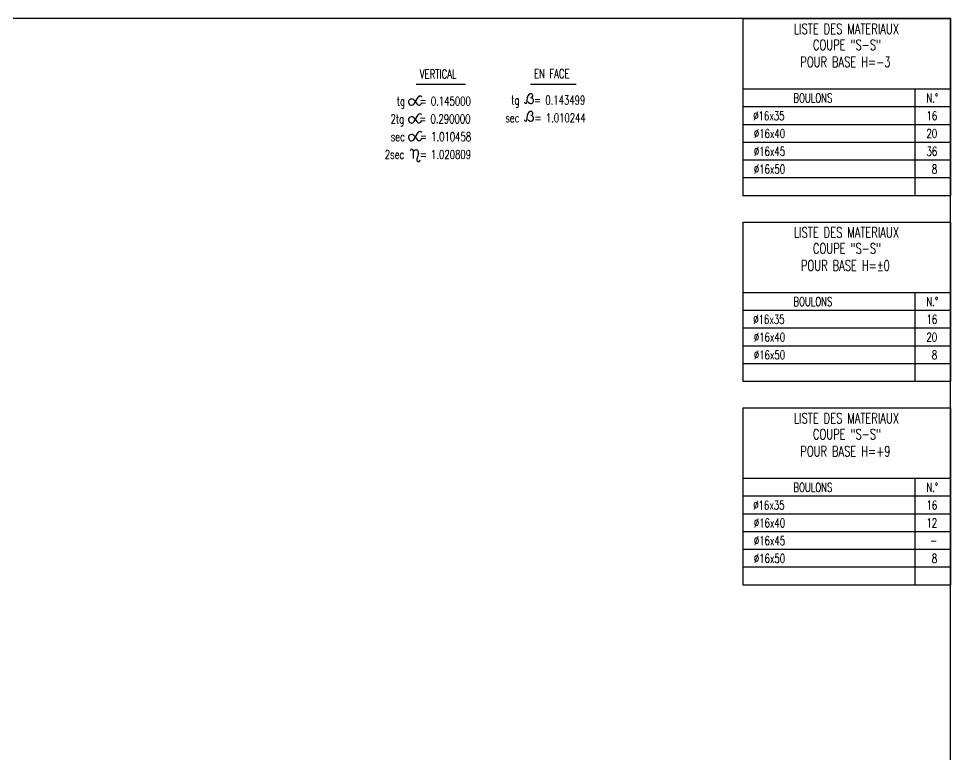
# Model space of a CAD drawing. Extents: x 161763 to 177983, y -119247 to -107767.
# Drawn here: x 171695 to 177983, y -112734 to -107767 of the extents above; entities that cross this region are included whole.
import ezdxf
from ezdxf.enums import TextEntityAlignment as Align

# ---------------------------------------------------------------- set-up
doc = ezdxf.new("R2010")
doc.units = 0
doc.header["$LTSCALE"] = 150
doc.header["$MEASUREMENT"] = 0
for name, color, linetype in [('LINEA-MEDIA', 7, 'CONTINUOUS'), ('LM', 7, 'CONTINUOUS'), ('LP', 3, 'CONTINUOUS'), ('LS', 7, 'CONTINUOUS')]:
    doc.layers.add(name, color=color, linetype=linetype)
doc.styles.add('RD', font='ROMAND8.SHX', dxfattribs={"width": 0.7})
doc.styles.add('RS', font='ROMANS8.shx', dxfattribs={"width": 0.7})

msp = doc.modelspace()

# ---------------------------------------------------------------- linework, layer by layer
at = {"layer": 'LINEA-MEDIA'}
for p, q in [((174378.166, -108209.05), (174709.686, -108209.05)), ((175149.544, -108209.05), (175456.507, -108209.05)), ((174363.835, -108317.664), (174383.689, -108343.927)), ((174365.155, -108341.071), (174391.819, -108296.042)), ((174363.835, -108437.836), (174383.689, -108464.099)), ((174365.155, -108461.243), (174391.819, -108416.214)), ((174363.835, -108557.508), (174383.689, -108583.771)), ((174365.155, -108580.915), (174391.819, -108535.886)), ((174358.284, -108658.911), (174358.284, -108711.401)), ((174393.481, -108676.18), (174381.416, -108714.929))]:
    msp.add_line(p, q, dxfattribs=at)
for centre, radius, start, end in [((174347.053, -108330.351), 21.038, 37.0889899, 329.3681632), ((174403.99, -108303.249), 14.145, 36.9355706, 149.3681632), ((175116.889, -108329.715), 8.921, 179.9062053, 10.2446052), ((175176.168, -108315.744), 51.996, 132.1410417, 193.7786336), ((175151.085, -108320.124), 19.358, 200.7226068, 90), ((175151.085, -108286.939), 13.827, 270, 135.1576665), ((174397.187, -108333.723), 16.92, 217.0889899, 345.8511132), ((175151.085, -108406.527), 13.827, 270, 135.1576665), ((174347.053, -108450.524), 21.038, 37.0889899, 329.3681632), ((174397.187, -108453.895), 16.92, 217.0889899, 345.8511132), ((174403.99, -108423.421), 14.145, 36.9355706, 149.3681632), ((175116.889, -108449.303), 8.921, 179.9062053, 10.2446052), ((175176.168, -108435.332), 51.996, 132.1410417, 193.7786336), ((175151.085, -108439.712), 19.358, 200.7226068, 90), ((174347.053, -108570.195), 21.038, 37.0889899, 329.3681632), ((174397.187, -108573.567), 16.92, 217.0889899, 345.8511132), ((174403.99, -108543.093), 14.145, 36.9355706, 149.3681632), ((174348.211, -108658.171), 10.074, 355.786368, 189.3997672), ((174376.197, -108670.798), 18.103, 342.7049799, 171.6817157), ((174393.176, -108718.591), 12.317, 162.7049799, 355.0070867)]:
    msp.add_arc(centre, radius, start, end, dxfattribs=at)
at = {"layer": 'LP'}
for p, q in [((176582.683, -107766.591), (176582.683, -108962.507)), ((176582.683, -107766.591), (177982.683, -107766.591)), ((177982.683, -107766.591), (177982.683, -108962.507)), ((177982.683, -108242.574), (176582.683, -108242.574)), ((177982.683, -108362.557), (176582.683, -108362.557)), ((176582.683, -109140.914), (176582.683, -110216.846)), ((176582.683, -109140.914), (177982.683, -109140.914)), ((177982.683, -109140.914), (177982.683, -110216.846)), ((177982.683, -109616.897), (176582.683, -109616.897)), ((177982.683, -109736.88), (176582.683, -109736.88)), ((176582.683, -110395.219), (176582.683, -111591.135)), ((176582.683, -110395.219), (177982.683, -110395.219)), ((177982.683, -110395.219), (177982.683, -111591.135)), ((177982.683, -110871.203), (176582.683, -110871.203)), ((177982.683, -110991.186), (176582.683, -110991.186))]:
    msp.add_line(p, q, dxfattribs=at)
at = {"layer": 'LS', "color": 3}
for p, q in [((177742.413, -108242.574), (177742.413, -108962.507)), ((177742.413, -108242.574), (177742.413, -108962.507)), ((177982.683, -108962.49), (176582.683, -108962.49)), ((177982.683, -108962.507), (176582.683, -108962.507)), ((177742.413, -109616.897), (177742.413, -110216.846)), ((177742.413, -109616.897), (177742.413, -110216.846)), ((177982.683, -110216.83), (176582.683, -110216.83)), ((177982.683, -110216.846), (176582.683, -110216.846)), ((177742.413, -110871.203), (177742.413, -111591.135)), ((177742.413, -110871.203), (177742.413, -111591.135)), ((177982.683, -111591.119), (176582.683, -111591.119)), ((177982.683, -111591.135), (176582.683, -111591.135))]:
    msp.add_line(p, q, dxfattribs=at)
at = {"layer": 'LS', "color": 6}
for p, q in [((177982.683, -108482.54), (176582.683, -108482.54)), ((177982.683, -108602.54), (176582.683, -108602.54)), ((177982.683, -108722.524), (176582.683, -108722.524)), ((177982.683, -108722.54), (176582.683, -108722.54)), ((177982.683, -108842.524), (176582.683, -108842.524)), ((177982.683, -108842.54), (176582.683, -108842.54)), ((177982.683, -109856.863), (176582.683, -109856.863)), ((177982.683, -109976.863), (176582.683, -109976.863)), ((177982.683, -110096.846), (176582.683, -110096.846)), ((177982.683, -110096.863), (176582.683, -110096.863)), ((177982.683, -111111.169), (176582.683, -111111.169)), ((177982.683, -111231.169), (176582.683, -111231.169)), ((177982.683, -111351.152), (176582.683, -111351.152)), ((177982.683, -111351.169), (176582.683, -111351.169)), ((177982.683, -111471.152), (176582.683, -111471.152)), ((177982.683, -111471.169), (176582.683, -111471.169))]:
    msp.add_line(p, q, dxfattribs=at)
at = {"layer": 'LS', "color": 8}
msp.add_lwpolyline([(161762.683, -107766.591), (161762.683, -119246.591), (174482.683, -119246.591), (174482.683, -117646.591), (177982.683, -117646.591), (177982.683, -107766.591), (161762.683, -107766.591)], close=True, dxfattribs=at)

# ---------------------------------------------------------------- texts
at = {"layer": 'LINEA-MEDIA', "style": 'RS', "width": 0.7}
for s, p in [('VERTICAL', (174402.225, -108171.048)), ('EN FACE', (175173.802, -108168.218)), ('tg   = 0.145000', (174246.837, -108353.685)), ('tg   = 0.143499', (175019.139, -108346.442)), ('2tg   = 0.290000', (174205.366, -108473.686)), ('sec   = 1.010244', (174979.312, -108466.443)), ('sec   = 1.010458', (174205.807, -108593.687)), ('2sec   = 1.020809', (174165.743, -108713.689))]:
    msp.add_text(s, height=60.0007, dxfattribs=at).set_placement(p)
at = {"layer": 'LM', "style": 'RD', "width": 0.7}
for s, p in [('LISTE DES MATERIAUX', (177280.992, -107835.675)), ('COUPE "S-S"', (177284.907, -107943.678)), ('POUR BASE H=-3', (177274.137, -108059.137)), ('LISTE DES MATERIAUX', (177280.992, -109209.998)), ('COUPE "S-S"', (177284.907, -109318)), ('POUR BASE H=%%P0', (177274.137, -109433.46)), ('LISTE DES MATERIAUX', (177280.992, -110464.304)), ('COUPE "S-S"', (177284.907, -110572.306)), ('POUR BASE H=+9', (177274.137, -110687.766))]:
    msp.add_text(s, height=69.993, dxfattribs=at).set_placement(p, align=Align.MIDDLE)
at = {"layer": 'LM', "char_height": 59.9916, "style": 'RD'}
for s, insert, attachment_point in [('BOULONS', (176923.73, -108302.566), 4), ('N.°', (177899.695, -108302.566), 6), ('BOULONS', (176923.73, -109676.888), 4), ('N.°', (177899.695, -109676.888), 6), ('BOULONS', (176923.73, -110931.194), 4), ('N.°', (177899.695, -110931.194), 6)]:
    msp.add_mtext(s, dxfattribs=dict(at, insert=insert, attachment_point=attachment_point))
at = {"layer": 'LS', "color": 7, "style": 'RS', "width": 0.7}
for s, p in [('∅16x35', (176652.856, -108452.585)), ('∅16x40', (176657.067, -108572.511)), ('∅16x45', (176657.067, -108692.511)), ('∅16x50', (176657.067, -108812.511)), ('∅16x35', (176652.856, -109826.908)), ('∅16x40', (176657.067, -109946.834)), ('∅16x50', (176657.067, -110066.834)), ('∅16x35', (176652.856, -111081.214)), ('∅16x40', (176657.067, -111201.14)), ('∅16x45', (176657.067, -111321.14)), ('∅16x50', (176657.067, -111441.14))]:
    msp.add_text(s, height=59.9916, dxfattribs=at).set_placement(p)
for s, height, p in [('16', 59.9916, (177893.406, -108452.528)), ('20', 59.9916, (177893.406, -108572.511)), ('36', 59.9916, (177893.406, -108692.511)), ('8', 59.992, (177893.406, -108812.511)), ('16', 59.9916, (177893.406, -109826.851)), ('20', 59.9916, (177893.406, -109946.834)), ('8', 59.992, (177893.406, -110066.834)), ('16', 59.9916, (177893.406, -111081.156)), ('12', 59.9916, (177893.406, -111201.14)), ('-', 59.992, (177893.406, -111321.14)), ('8', 59.992, (177893.406, -111441.14))]:
    msp.add_text(s, height=height, dxfattribs=at).set_placement(p, align=Align.RIGHT)

doc.saveas('drawing.dxf')
